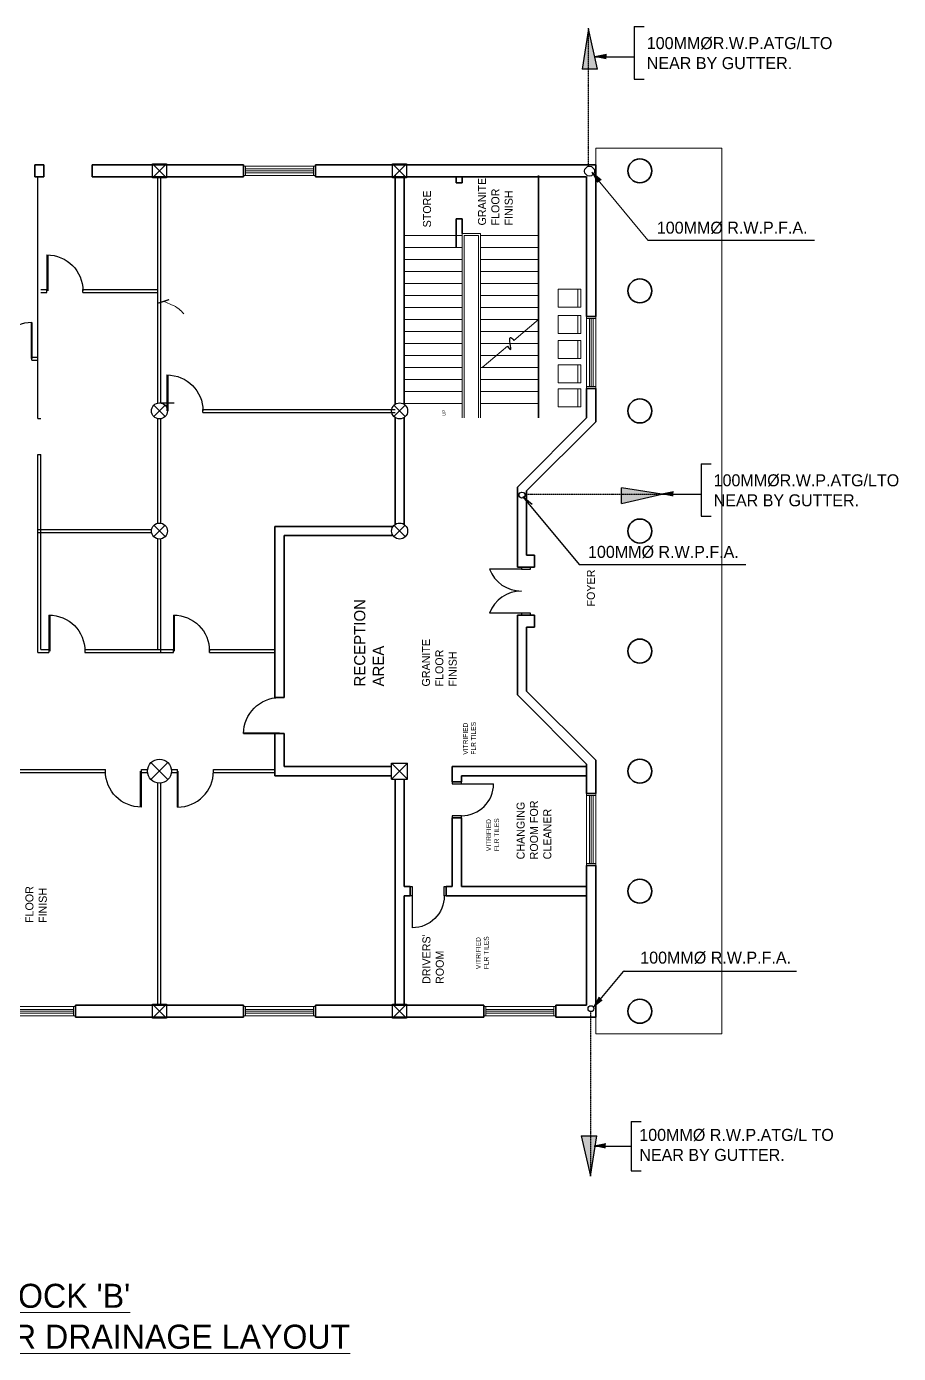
# Model space of a CAD drawing. Header units: millimetres. Extents: x -162225 to 333452, y -329082 to -56676.
# Drawn here: x 42942 to 64723, y -89833 to -56676 of the extents above; entities that cross this region are included whole.
import ezdxf

# ---------------------------------------------------------------- set-up
doc = ezdxf.new("R2010")
doc.units = ezdxf.units.MM
doc.header["$LTSCALE"] = 7
doc.header["$MEASUREMENT"] = 0
doc.linetypes.add('HIDDEN', pattern=[0.375, 0.25, -0.125])
doc.layers.get('0').update_dxf_attribs({"lineweight": 5})
doc.layers.add('DOOR-WINDOW', color=8, linetype='Continuous')
doc.layers.add('DRAINAGE', color=6, linetype='Continuous')
for name, color, linetype, lineweight in [('Handrails', 8, 'Continuous', 5), ('LAYER1', 8, 'Continuous', 5), ('Layer2', 8, 'Continuous', 25), ('Layer5', 8, 'Continuous', 25), ("Supervisor's seat", 8, 'Continuous', 25), ('text', 8, 'Continuous', 5), ('TEXT3', 8, 'Continuous', 5), ('WALLS', 8, 'Continuous', 35), ('WIN-DOOR', 8, 'Continuous', 13), ('win_doors', 8, 'Continuous', 13), ('WINDOWS_DOORS', 8, 'Continuous', 5)]:
    doc.layers.add(name, color=color, linetype=linetype, lineweight=lineweight)
doc.layers.get('DOOR-WINDOW').off()
doc.styles.add('LUCY', font='LSANSI.TTF')
doc.styles.add('STYLUS', font='stylu.ttf')
doc.dimstyles.new('DIM100S', dxfattribs={"dimscale": 0, "dimtxt": 200, "dimasz": 200, "dimexe": 100, "dimexo": 200, "dimgap": 100, "dimtad": 1, "dimdec": 0, "dimdsep": 46, "dimlunit": 6, "dimtxsty": 'STYLUS', "dimblk1": 'ARCHTICK', "dimblk2": 'ARCHTICK', "dimsah": 1, "dimcen": 100, "dimclrd": 256, "dimclre": 256, "dimclrt": 10, "dimadec": 0, "dimazin": 0, "dimtfac": 1, "dimtdec": 0, "dimtmove": 2, "dimatfit": 3, "dimldrblk": 'ARCHTICK', "dimfxl": 1, "dimtolj": 1, "dimtzin": 0, "dimarcsym": 0})

# ---------------------------------------------------------------- blocks, each defined once
blk = doc.blocks.new('600 DIAM COLUMN')
at = {"layer": 'LAYER1'}
for p, q in [((86296, -121048), (85872, -121472)), ((86296, -121472), (85872, -121048))]:
    blk.add_line(p, q, dxfattribs=at)
at = {"layer": 'Layer2'}
blk.add_circle((86084, -121260), 300, dxfattribs=at)
blk = doc.blocks.new('W1800')
at = {"layer": 'WIN-DOOR'}
for points in [[(0, 0), (230, 0), (230, -50), (0, -50)], [(0, -1800), (230, -1800), (230, -1750), (0, -1750)]]:
    blk.add_lwpolyline(points, close=True, dxfattribs=at)
at = {"layer": 'WINDOWS_DOORS'}
for p, q in [((0, -1800), (0, 0)), ((0, 0), (230, 0)), ((230, 0), (230, -1800)), ((69, -1750), (69, -50)), ((114, -50), (114, -1750)), ((161, -1750), (161, -50)), ((230, -1800), (0, -1800))]:
    blk.add_line(p, q, dxfattribs=at)
blk = doc.blocks.new('1200 DOOR')
at = {"layer": 'Layer2'}
for p, q in [((50, 115), (50, 910)), ((1150, 115), (1150, 910))]:
    blk.add_line(p, q, dxfattribs=at)
for points in [[(0, -115), (50, -115), (50, 115), (0, 115)], [(1150, -115), (1200, -115), (1200, 115), (1150, 115)]]:
    blk.add_lwpolyline(points, close=True, dxfattribs=at)
for centre, start, end in [((-250, 115), 0, 69.3327), ((1450, 115), 110.6673, 180)]:
    blk.add_arc(centre, 850, start, end, dxfattribs=at)
blk = doc.blocks.new('d900l')
at = {"linetype": 'ByBlock'}
blk.add_line((50, 230), (50, 1030), dxfattribs=at)
for points in [[(0, 0), (50, 0), (50, 230), (0, 230)], [(850, 0), (900, 0), (900, 230), (850, 230)]]:
    blk.add_lwpolyline(points, close=True, dxfattribs=at)
blk.add_arc((50, 230), 800, 0, 90, dxfattribs=at)
blk = doc.blocks.new('900 DOOR 2')
at = {"layer": 'Layer5'}
for p, q in [((900, 20), (0, 20)), ((900, 0), (0, 0))]:
    blk.add_line(p, q, dxfattribs=at)
blk.add_arc((0, 0), 900, 0, 90, dxfattribs=at)
blk = doc.blocks.new('chair600')
for p, q in [((0, 750), (0, 650)), ((0, 650), (600, 650))]:
    blk.add_line(p, q)
blk.add_lwpolyline([(0, 0), (600, 0), (600, 750), (0, 750)], close=True)
blk = doc.blocks.new('_ArchTick')
at = {"color": 0, "const_width": 0.15}
blk.add_lwpolyline([(-0.5, -0.5), (0.5, 0.5)], dxfattribs=at)

msp = doc.modelspace()

# ---------------------------------------------------------------- linework, layer by layer
at = {"layer": 'DRAINAGE', "color": 6, "lineweight": 25}
for p, q in [((56978, -56737), (56818, -57745)), ((57208, -57745), (56978, -56737)), ((57208, -57745), (56818, -57745)), ((57804, -68591), (57804, -68201)), ((58812, -68362), (57804, -68201)), ((57804, -68591), (58812, -68362)), ((56800, -84397), (57190, -84397)), ((56800, -84397), (57029, -85404)), ((57029, -85404), (57190, -84397))]:
    msp.add_line(p, q, dxfattribs=at)
at = {"layer": 'DRAINAGE', "color": 6, "linetype": 'HIDDEN', "lineweight": 25}
for p, q in [((56978, -60159), (56978, -56718)), ((55390, -68362), (58831, -68362)), ((57029, -81289), (57029, -85404))]:
    msp.add_line(p, q, dxfattribs=at)
at = {"layer": 'Handrails', "linetype": 'Continuous'}
for p, q in [((53828, -66457), (53828, -61847)), ((53828, -61847), (54283, -61847)), ((53878, -66457), (53878, -61897)), ((53878, -61897), (54233, -61897)), ((54233, -66457), (54233, -61897)), ((54283, -63697), (54283, -61847)), ((54283, -66457), (54283, -63697))]:
    msp.add_line(p, q, dxfattribs=at)
at = {"layer": 'Handrails'}
for p, q in [((55117, -64521), (55733, -63997)), ((54323, -65197), (54953, -64660))]:
    msp.add_line(p, q, dxfattribs=at)
at = {"layer": 'Handrails', "lineweight": 25}
msp.add_spline([(54953, -64660), (55028, -64748), (55028, -64445), (55117, -64521)], degree=3, dxfattribs=at)
at = {"layer": 'LAYER1'}
for p, q in [((57163, -59717), (60313, -59717)), ((57163, -60167), (57163, -59717)), ((60313, -81847), (60313, -59717)), ((46088, -60107), (46438, -60457)), ((46438, -60107), (46088, -60457)), ((52088, -60107), (52438, -60457)), ((52438, -60107), (52088, -60457)), ((52378, -61897), (53828, -61897)), ((54283, -61897), (55733, -61897)), ((52378, -62197), (53828, -62197)), ((54283, -62197), (55733, -62197)), ((52378, -62497), (53828, -62497)), ((54283, -62497), (55733, -62497)), ((52378, -62797), (53828, -62797)), ((54283, -62797), (55733, -62797)), ((52378, -63097), (53828, -63097)), ((54283, -63097), (55733, -63097)), ((52378, -63397), (53828, -63397)), ((54283, -63397), (55733, -63397)), ((52378, -63697), (53828, -63697)), ((54283, -63697), (55733, -63697)), ((52378, -63997), (53828, -63997)), ((52378, -64297), (53828, -64297)), ((54283, -63997), (55733, -63997)), ((54283, -64297), (55380, -64297)), ((55380, -64297), (55733, -64297)), ((52378, -64597), (53828, -64597)), ((54283, -64597), (55024, -64597)), ((55024, -64597), (55733, -64597)), ((52378, -64897), (53828, -64897)), ((54283, -64897), (54675, -64897)), ((54675, -64897), (55733, -64897)), ((52378, -65197), (53828, -65197)), ((54283, -65197), (55733, -65197)), ((52378, -65497), (53828, -65497)), ((54283, -65497), (55733, -65497)), ((52378, -65797), (53828, -65797)), ((54283, -65797), (55733, -65797)), ((52121, -66140), (52404, -66423)), ((52404, -66140), (52121, -66423)), ((52378, -66097), (53828, -66097)), ((54283, -66097), (55733, -66097)), ((52121, -69140), (52404, -69423)), ((52404, -69140), (52121, -69423)), ((52063, -75082), (52463, -75482)), ((52063, -75482), (52463, -75082)), ((46088, -81107), (46438, -81457)), ((46438, -81107), (46088, -81457)), ((52088, -81107), (52438, -81457)), ((52438, -81107), (52088, -81457)), ((57163, -81847), (57163, -81397)), ((57163, -81847), (60313, -81847))]:
    msp.add_line(p, q, dxfattribs=at)
at = {"layer": 'Layer2', "lineweight": 30}
for p, q in [((43225, -66469), (43225, -60422)), ((46225, -65932), (46225, -60457)), ((46300, -65932), (46300, -60457)), ((43300, -63244), (43450, -63244)), ((43300, -63319), (43450, -63319)), ((43450, -63319), (43450, -63244)), ((44350, -63319), (44350, -63244)), ((44350, -63244), (46229, -63244)), ((44350, -63319), (46229, -63319)), ((43075, -65009), (43075, -64934)), ((43075, -64934), (43225, -64934)), ((43075, -65009), (43225, -65009)), ((46225, -66085), (46225, -65932)), ((46300, -66085), (46300, -65932)), ((47350, -66319), (47350, -66244)), ((47350, -66244), (52148, -66244)), ((43225, -66469), (43300, -66469)), ((46225, -69085), (46225, -66478)), ((46300, -69085), (46300, -66478)), ((47350, -66319), (52148, -66319)), ((43225, -72319), (43225, -67369)), ((43225, -67369), (43300, -67369)), ((43300, -72244), (43300, -67369)), ((43225, -69244), (46066, -69244)), ((43225, -69319), (46066, -69319)), ((46225, -72244), (46225, -69478)), ((46300, -72319), (46300, -69478)), ((43300, -72244), (43501, -72244)), ((43501, -72244), (43501, -72319)), ((44401, -72244), (44401, -72319)), ((44401, -72244), (46613, -72244)), ((46459, -72244), (46613, -72244)), ((46613, -72319), (46613, -72244)), ((47513, -72319), (47513, -72244)), ((47513, -72244), (49148, -72244)), ((43225, -72319), (43501, -72319)), ((44401, -72319), (46613, -72319)), ((46459, -72319), (46613, -72319)), ((47513, -72319), (49148, -72319)), ((40560, -75244), (44913, -75244)), ((44913, -75319), (44913, -75244)), ((45813, -75319), (45813, -75244)), ((45813, -75244), (45965, -75244)), ((46560, -75244), (46713, -75244)), ((46713, -75319), (46713, -75244)), ((47613, -75319), (47613, -75244)), ((47613, -75244), (49148, -75244)), ((40560, -75319), (44913, -75319)), ((45813, -75319), (45965, -75319)), ((46225, -81107), (46225, -75579)), ((46300, -81107), (46300, -75579)), ((46560, -75319), (46713, -75319)), ((47613, -75319), (49148, -75319))]:
    msp.add_line(p, q, dxfattribs=at)
at = {"layer": 'Layer2'}
for p, q in [((46121, -66140), (46404, -66423)), ((46404, -66140), (46121, -66423)), ((46263, -66082), (46628, -66082)), ((46121, -69140), (46404, -69423)), ((46404, -69140), (46121, -69423)), ((55533, -70182), (55303, -70182)), ((55533, -71382), (55303, -71382)), ((52063, -75082), (52463, -75082)), ((52063, -75482), (52063, -75082)), ((52463, -75482), (52463, -75082)), ((52063, -75482), (52463, -75482))]:
    msp.add_line(p, q, dxfattribs=at)
at = {"layer": 'Layer2', "lineweight": 25}
for points in [[(46438, -60107), (46438, -60457), (46088, -60457), (46088, -60107)], [(52438, -60107), (52438, -60457), (52088, -60457), (52088, -60107)], [(46438, -81107), (46438, -81457), (46088, -81457), (46088, -81107)], [(52438, -81107), (52438, -81457), (52088, -81457), (52088, -81107)]]:
    msp.add_lwpolyline(points, close=True, dxfattribs=at)
at = {"layer": 'Layer2'}
for centre in [(46263, -66282), (52263, -66282), (46263, -69282), (52263, -69282)]:
    msp.add_circle(centre, 200, dxfattribs=at)
at = {"layer": 'TEXT3', "color": 1, "lineweight": 25}
for p, q in [((58121, -56676), (58121, -57989)), ((58121, -56676), (58370, -56676)), ((57434, -57378), (57141, -57436)), ((57141, -57436), (58121, -57436)), ((58121, -57989), (58370, -57989)), ((57294, -60513), (57062, -60325)), ((58466, -62015), (62630, -62015)), ((59791, -67602), (59791, -68915)), ((59791, -67602), (60041, -67602)), ((55343, -68428), (56747, -70118)), ((55575, -68616), (55343, -68428)), ((59105, -68303), (58812, -68362)), ((58812, -68362), (59791, -68362)), ((59791, -68915), (60041, -68915)), ((56747, -70118), (60911, -70118)), ((57107, -81192), (57852, -80290)), ((57875, -80279), (62176, -80279)), ((57249, -80929), (57107, -81192)), ((58045, -84035), (58045, -85270)), ((58045, -84035), (58295, -84035)), ((57412, -84594), (57119, -84652)), ((57119, -84652), (58045, -84652)), ((58045, -85270), (58295, -85270))]:
    msp.add_line(p, q, dxfattribs=at)
at = {"layer": 'TEXT3', "color": 1}
msp.add_line((57062, -60325), (58466, -62015), dxfattribs=at)
at = {"layer": 'TEXT3', "color": 6, "lineweight": 25}
for centre, radius in [((57005, -60290), 123), ((55319, -68384), 73.9), ((57041, -81217), 72.8)]:
    msp.add_circle(centre, radius, dxfattribs=at)
at = {"layer": 'TEXT3', "color": 1, "lineweight": 25}
msp.add_arc((57875, -80309), 30, 90, 140.4797, dxfattribs=at)
at = {"layer": 'TEXT3', "color": 6}
for points in [[(56978, -56737), (57208, -57745), (56818, -57745)], [(57029, -85404), (56800, -84397), (57190, -84397)]]:
    msp.add_solid(points, dxfattribs=at)
at = {"layer": 'TEXT3', "color": 1}
for points in [[(57427, -57494), (57141, -57436), (57434, -57378)], [(57200, -60583), (57062, -60325), (57294, -60513)], [(57334, -81008), (57107, -81192), (57249, -80929)], [(57405, -84710), (57119, -84652), (57412, -84594)]]:
    msp.add_solid(points, dxfattribs=at)
at = {"layer": 'TEXT3', "color": 6, "lineweight": 25}
msp.add_solid([(58812, -68362), (57804, -68591), (57804, -68201)], dxfattribs=at)
at = {"layer": 'TEXT3', "color": 1, "lineweight": 25}
msp.add_solid([(59098, -68420), (58812, -68362), (59105, -68303)], dxfattribs=at)
at = {"layer": 'WALLS'}
for p, q in [((43148, -60432), (43148, -60132)), ((43148, -60132), (43263, -60132)), ((43263, -60132), (43378, -60132)), ((43378, -60432), (43378, -60132)), ((44578, -60432), (44578, -60132)), ((44578, -60132), (48363, -60132)), ((48363, -60432), (48363, -60132)), ((50163, -60432), (50163, -60132)), ((50163, -60132), (57163, -60132)), ((57163, -63922), (57163, -60132)), ((43148, -60432), (43263, -60432)), ((43263, -60432), (43378, -60432)), ((44578, -60432), (48363, -60432)), ((50163, -60432), (56933, -60432)), ((52148, -66118), (52148, -60397)), ((52378, -66118), (52378, -60397)), ((53678, -60582), (53678, -60432)), ((53678, -60582), (53828, -60582)), ((53828, -60582), (53828, -60432)), ((55733, -66457), (55733, -60397)), ((56933, -63922), (56933, -60432)), ((53678, -62197), (53678, -61482)), ((53678, -61482), (53828, -61482)), ((53828, -61847), (53828, -61482)), ((56933, -63922), (57163, -63922)), ((56933, -66457), (56933, -65722)), ((56933, -65722), (57163, -65722)), ((57163, -66552), (57163, -65722)), ((52148, -66457), (52148, -66445)), ((52148, -69118), (52148, -66457)), ((52378, -66457), (52378, -66445)), ((52378, -69118), (52378, -66457)), ((55203, -68187), (56933, -66457)), ((55433, -68282), (57163, -66552)), ((55203, -70182), (55203, -68187)), ((55433, -69882), (55433, -68282)), ((49148, -73444), (49148, -69167)), ((49148, -69167), (52099, -69167)), ((49378, -73444), (49378, -69397)), ((49378, -69397), (52099, -69397)), ((55433, -69882), (55633, -69882)), ((55633, -70182), (55633, -69882)), ((55203, -70182), (55633, -70182)), ((55203, -71382), (55633, -71382)), ((55203, -73377), (55203, -71382)), ((55633, -71682), (55633, -71382)), ((55433, -73282), (55433, -71682)), ((55433, -71682), (55633, -71682)), ((49148, -73444), (49378, -73444)), ((55203, -73377), (56933, -75107)), ((55433, -73282), (57163, -75012)), ((49148, -75397), (49148, -74344)), ((49148, -74344), (49378, -74344)), ((49378, -75167), (49378, -74344)), ((49378, -75167), (52063, -75167)), ((53578, -75167), (56933, -75167)), ((53578, -75547), (53578, -75167)), ((56933, -75842), (56933, -75107)), ((57163, -75842), (57163, -75012)), ((49148, -75397), (52063, -75397)), ((52148, -81132), (52148, -75482)), ((52378, -78167), (52378, -75482)), ((53808, -75547), (53578, -75547)), ((53808, -75397), (56933, -75397)), ((53808, -75547), (53808, -75397)), ((56933, -75842), (57163, -75842)), ((53578, -78167), (53578, -76447)), ((53808, -76447), (53578, -76447)), ((53808, -77567), (53808, -76447)), ((53808, -78167), (53808, -77567)), ((56933, -81132), (56933, -77642)), ((56933, -77642), (57163, -77642)), ((57163, -81432), (57163, -77642)), ((52378, -78167), (52528, -78167)), ((52528, -78167), (52528, -78397)), ((53428, -78167), (53428, -78397)), ((53428, -78167), (53578, -78167)), ((53808, -78167), (56933, -78167)), ((52378, -81132), (52378, -78397)), ((52378, -78397), (52528, -78397)), ((53428, -78397), (56933, -78397)), ((44163, -81432), (44163, -81132)), ((44163, -81132), (48363, -81132)), ((48363, -81432), (48363, -81132)), ((50163, -81432), (50163, -81132)), ((50163, -81132), (54363, -81132)), ((54363, -81432), (54363, -81132)), ((56163, -81432), (56163, -81132)), ((56163, -81132), (56933, -81132)), ((44163, -81432), (48363, -81432)), ((50163, -81432), (54363, -81432)), ((56163, -81432), (57163, -81432))]:
    msp.add_line(p, q, dxfattribs=at)
for centre in [(58263, -60282), (58263, -63282), (58263, -66282), (58263, -69282), (58263, -72282), (58263, -75282), (58263, -78282), (58263, -81282)]:
    msp.add_circle(centre, 300, dxfattribs=at)

# ---------------------------------------------------------------- block references
at = {"layer": 'DOOR-WINDOW', "rotation": 89.99999999999999}
msp.add_blockref('1200 DOOR', (55418, -71382), dxfattribs=at)
at = {"layer": 'LAYER1', "xscale": 0.75, "yscale": 0.75, "zscale": 0.7499999999836292, "rotation": 270}
for p in [(56223, -63235), (56223, -63895), (56223, -64524), (56223, -65133), (56223, -65733)]:
    msp.add_blockref('chair600', p, dxfattribs=at)
at = {"layer": 'Layer2', "xscale": -1}
for name, p, rotation in [('900 DOOR 2', (43450, -63282), 270), ('900 DOOR 2', (46450, -66282), 270), ('900 DOOR 2', (43501, -72282), 270), ('900 DOOR 2', (46613, -72282), 270), ('900 DOOR 2', (45813, -75282), 89.99999999999999), ('d900l', (52528, -78167), 180)]:
    msp.add_blockref(name, p, dxfattribs=dict(at, rotation=rotation))
at = {"layer": 'Layer2'}
for name, p, rotation in [('900 DOOR 2', (43075, -64972), 89.99999999999999), ('600 DIAM COLUMN', (-74998, -161365), 89.99999999999999), ('900 DOOR 2', (46713, -75282), 270), ('d900l', (53578, -75547), 270)]:
    msp.add_blockref(name, p, dxfattribs=dict(at, rotation=rotation))
at = {"layer": "Supervisor's seat", "xscale": -1}
msp.add_blockref('900 DOOR 2', (49263, -74344), dxfattribs=at)
at = {"layer": 'win_doors'}
for p, rotation in [((48363, -60397), 89.99999999999999), ((57163, -65722), 180), ((57163, -77642), 180), ((42363, -81397), 89.99999999999999), ((48363, -81397), 89.99999999999999), ((54363, -81397), 89.99999999999999)]:
    msp.add_blockref('W1800', p, dxfattribs=dict(at, rotation=rotation))

# ---------------------------------------------------------------- texts
at = {"layer": 'text', "lineweight": 25, "style": 'STYLUS'}
msp.add_text('STORE ', height=200, rotation=90, dxfattribs=at).set_placement((53047, -61695))
at = {"layer": 'text', "lineweight": 25, "attachment_point": 7, "rotation": 90, "style": 'STYLUS'}
for s, insert, char_height, width in [('GRANITE FLOOR FINISH', (55090, -61647), 200, 1801), ('RECEPTION AREA', (51872, -73167), 280, 2521.4), ('GRANITE FLOOR FINISH', (53690, -73167), 200, 1801), ('VITRIFIED FLR TILES', (54168, -74871), 120, 1080.6), ('CHANGING ROOM FOR CLEANER', (56054, -77487), 200, 1801), ('VITRIFIED FLR TILES', (54748, -77281), 120, 1080.6), ('GRANITE FLOOR FINISH', (43450, -79077), 200, 1801), ("DRIVERS' ROOM", (53368, -80600), 200, 1801), ('VITRIFIED FLR TILES', (54488, -80231), 120, 1080.6)]:
    msp.add_mtext(s, dxfattribs=dict(at, insert=insert, char_height=char_height, width=width))
at = {"layer": 'text', "lineweight": 25, "rotation": 90}
for s, insert, char_height, width, attachment_point in [('{\\fStylus BT|b0|i0|c0|p34;UP}', (53331, -66404), 80, 68, 1), ('{\\fStylus BT|b0|i0|c0|p34;FOYER }', (57142, -71168), 200, 1522.63, 7)]:
    msp.add_mtext(s, dxfattribs=dict(at, insert=insert, char_height=char_height, width=width, attachment_point=attachment_point))
at = {"layer": 'TEXT3', "color": 1, "style": 'LUCY'}
for s, p in [("%%UBLOCK 'B'", (41748, -88692)), ('%%uGROUND FLOOR DRAINAGE LAYOUT', (36628, -89713))]:
    msp.add_text(s, height=600, dxfattribs=at).set_placement(p)
at = {"layer": 'TEXT3', "color": 1, "char_height": 300, "width": 15498, "attachment_point": 1, "style": 'LUCY'}
for s, insert in [('100MM%%cR.W.P.ATG/LTO\\PNEAR BY GUTTER.', (58436, -56940)), ('100MM%%c R.W.P.F.A.', (58687, -61552)), ('100MM%%c R.W.P.F.A.', (58273, -79792)), ('100MM%%c R.W.P.ATG/L TO\\PNEAR BY GUTTER.', (58249, -84221))]:
    msp.add_mtext(s, dxfattribs=dict(at, insert=insert))
at = {"layer": 'TEXT3', "color": 1, "lineweight": 25, "char_height": 300, "width": 15498, "attachment_point": 1, "style": 'LUCY'}
for s, insert in [('100MM%%cR.W.P.ATG/LTO\\PNEAR BY GUTTER.', (60106, -67865)), ('100MM%%c R.W.P.F.A.', (56968, -69654))]:
    msp.add_mtext(s, dxfattribs=dict(at, insert=insert))

# ---------------------------------------------------------------- leaders
at = {"layer": 'Layer2', "lineweight": 25, "path_type": 1}
msp.add_leader([(46370, -63543), (46750, -63733), (46870, -63853)], dimstyle='DIM100S', override={"dimscale": 1, "dimtad": 0}, dxfattribs=at)

doc.saveas('drawing.dxf')
